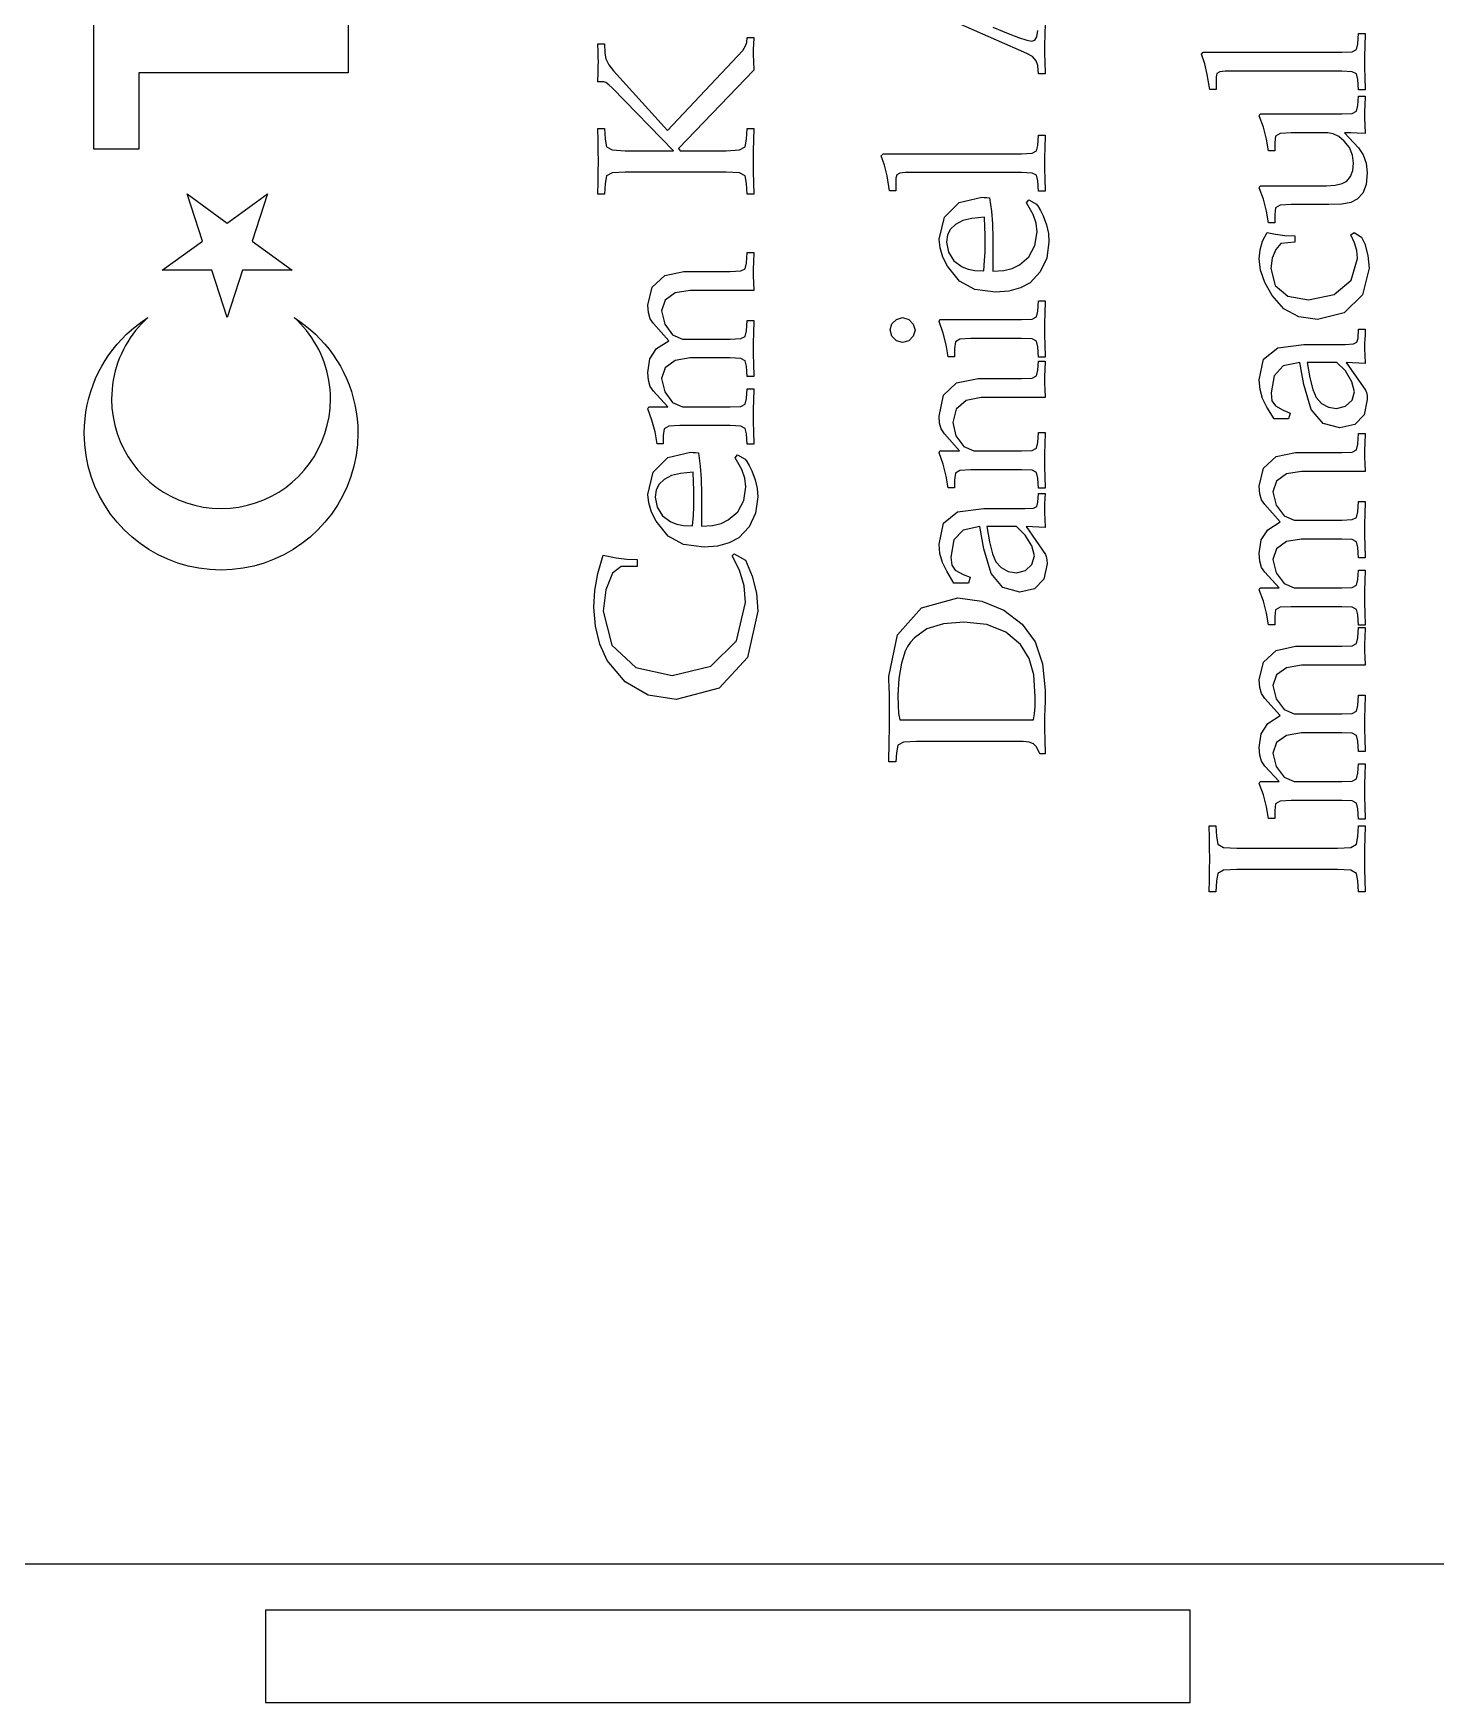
# Model space of a CAD drawing. Header units: metres. Extents: x -185 to 1201, y -340 to 309.
# Drawn here: x 914 to 974.6, y -10 to 62.2 of the extents above; entities that cross this region are included whole.
import ezdxf

# ---------------------------------------------------------------- set-up
doc = ezdxf.new("R2010")
doc.units = ezdxf.units.M

msp = doc.modelspace()

# ---------------------------------------------------------------- linework, layer by layer
for p, q in [((916.578, 57.2009), (916.578, 66.1164)), ((956.934, 61.3515), (952.997, 63.0821)), ((927.585, 62.8234), (927.585, 60.5089)), ((955.476, 62.489), (956.127, 62.2168)), ((956.127, 62.2168), (956.584, 62.0378)), ((957.367, 62.071), (957.41, 62.3432)), ((957.715, 62.1192), (957.705, 61.7473)), ((957.731, 62.7029), (957.715, 62.1192)), ((971.26, 61.7584), (971.289, 62.2056)), ((971.289, 62.2056), (971.58, 62.2056)), ((971.58, 62.2056), (971.564, 61.6442)), ((938.391, 61.417), (938.374, 61.7699)), ((938.374, 61.7699), (938.666, 61.7699)), ((938.4, 61.1765), (938.391, 61.417)), ((938.666, 61.7699), (938.686, 61.3616)), ((944.422, 61.2254), (944.648, 61.4832)), ((944.648, 61.4832), (944.775, 61.6741)), ((944.775, 61.6741), (944.82, 61.8282)), ((944.82, 61.8282), (944.84, 62.0324)), ((944.84, 62.0324), (945.131, 62.0324)), ((945.105, 61.5426), (945.102, 61.4004)), ((945.102, 61.4004), (945.105, 61.2636)), ((945.115, 61.7346), (945.105, 61.5426)), ((945.131, 62.0324), (945.115, 61.7346)), ((956.584, 62.0378), (956.94, 61.9194)), ((956.94, 61.9194), (957.158, 61.8765)), ((957.158, 61.8765), (957.286, 61.9219)), ((957.286, 61.9219), (957.367, 62.071)), ((957.705, 61.7473), (957.702, 61.5265)), ((957.702, 61.5265), (957.705, 61.3166)), ((964.493, 61.3111), (964.571, 61.3986)), ((964.571, 61.3986), (970.56, 61.3986)), ((970.56, 61.3986), (971.018, 61.4206)), ((971.018, 61.4206), (971.203, 61.516)), ((971.203, 61.516), (971.26, 61.7584)), ((971.564, 61.6442), (971.554, 61.2665)), ((938.391, 60.5305), (938.4, 60.8023)), ((938.404, 60.9921), (938.4, 61.1765)), ((938.4, 60.8023), (938.404, 60.9921)), ((938.686, 61.3616), (938.732, 61.1109)), ((938.732, 61.1109), (938.853, 60.8603)), ((938.853, 60.8603), (939.055, 60.6032)), ((941.388, 58.0171), (944.422, 61.2254)), ((945.105, 61.2636), (945.115, 61.0317)), ((945.115, 61.0317), (945.131, 60.6226)), ((957.179, 61.2111), (956.934, 61.3515)), ((957.341, 61.0318), (957.179, 61.2111)), ((957.41, 60.8265), (957.341, 61.0318)), ((957.44, 60.4668), (957.41, 60.8265)), ((957.705, 61.3166), (957.715, 60.9943)), ((957.715, 60.9943), (957.731, 60.4668)), ((964.634, 60.8985), (964.493, 61.3111)), ((964.744, 60.434), (964.634, 60.8985)), ((971.554, 61.2665), (971.551, 60.9903)), ((971.551, 60.9903), (971.554, 60.7141)), ((971.554, 60.7141), (971.564, 60.3364)), ((927.585, 60.5089), (918.527, 60.5089)), ((918.527, 60.5089), (918.527, 57.2009)), ((938.374, 60.1268), (938.391, 60.5305)), ((938.637, 60.1268), (938.374, 60.1268)), ((938.724, 60.0926), (938.637, 60.1268)), ((938.864, 59.9893), (938.724, 60.0926)), ((939.016, 59.8449), (938.864, 59.9893)), ((939.055, 60.6032), (941.388, 58.0171)), ((945.131, 60.6226), (941.874, 57.2393)), ((957.731, 60.4668), (957.44, 60.4668)), ((964.853, 59.7944), (964.744, 60.434)), ((965.163, 60.4797), (965.125, 60.3389)), ((965.125, 60.3389), (965.125, 59.7944)), ((965.29, 60.5578), (965.163, 60.4797)), ((965.523, 60.5819), (965.29, 60.5578)), ((970.56, 60.5819), (965.523, 60.5819)), ((971.015, 60.56), (970.56, 60.5819)), ((971.206, 60.4646), (971.015, 60.56)), ((971.26, 60.2223), (971.206, 60.4646)), ((971.289, 59.7751), (971.26, 60.2223)), ((971.564, 60.3364), (971.58, 59.7751)), ((941.651, 57.1421), (939.016, 59.8449)), ((965.125, 59.7944), (964.853, 59.7944)), ((971.26, 59.0958), (971.289, 59.4944)), ((971.58, 59.7751), (971.289, 59.7751)), ((971.289, 59.4944), (971.58, 59.4944)), ((971.58, 59.4944), (971.564, 59.1015)), ((966.992, 58.6485), (967.03, 58.736)), ((967.173, 58.156), (966.992, 58.6485)), ((967.03, 58.736), (970.56, 58.736)), ((970.56, 58.736), (971.015, 58.7537)), ((971.015, 58.7537), (971.206, 58.8513)), ((971.206, 58.8513), (971.26, 59.0958)), ((971.554, 58.8534), (971.551, 58.6875)), ((971.551, 58.6875), (971.554, 58.5193)), ((971.564, 59.1015), (971.554, 58.8534)), ((971.554, 58.5193), (971.564, 58.2755)), ((938.391, 57.585), (938.374, 58.1046)), ((938.374, 58.1046), (938.666, 58.1046)), ((938.666, 58.1046), (938.695, 57.6379)), ((944.81, 57.6379), (944.84, 58.1046)), ((944.84, 58.1046), (945.131, 58.1046)), ((945.131, 58.1046), (945.115, 57.5915)), ((957.41, 57.372), (957.44, 57.8192)), ((957.44, 57.8192), (957.731, 57.8192)), ((957.731, 57.8192), (957.715, 57.2579)), ((967.306, 57.6439), (967.173, 58.156)), ((967.704, 57.7775), (967.662, 57.4916)), ((967.896, 57.8927), (967.704, 57.7775)), ((968.372, 57.9193), (967.896, 57.8927)), ((969.957, 57.9193), (968.372, 57.9193)), ((970.186, 57.8758), (969.957, 57.9193)), ((970.431, 57.7523), (970.186, 57.8758)), ((970.952, 57.9158), (970.686, 57.9193)), ((970.686, 57.9193), (971.289, 57.268)), ((971.223, 57.9035), (970.952, 57.9158)), ((971.58, 57.8805), (971.223, 57.9035)), ((971.564, 58.2755), (971.58, 57.8805)), ((918.527, 57.2009), (916.578, 57.2009)), ((938.4, 57.1367), (938.391, 57.585)), ((938.404, 56.6754), (938.4, 57.1367)), ((938.695, 57.6379), (938.758, 57.3128)), ((938.758, 57.3128), (939.002, 57.1756)), ((939.002, 57.1756), (939.57, 57.1421)), ((939.57, 57.1421), (941.651, 57.1421)), ((941.874, 57.2393), (941.942, 57.1421)), ((941.942, 57.1421), (943.935, 57.1421)), ((943.935, 57.1421), (944.508, 57.1756)), ((944.508, 57.1756), (944.75, 57.3128)), ((944.75, 57.3128), (944.81, 57.6379)), ((945.105, 57.1432), (945.102, 56.6754)), ((945.115, 57.5915), (945.105, 57.1432)), ((957.169, 57.0343), (957.354, 57.1297)), ((957.354, 57.1297), (957.41, 57.372)), ((957.715, 57.2579), (957.705, 56.8802)), ((967.39, 57.1319), (967.306, 57.6439)), ((967.662, 57.1319), (967.39, 57.1319)), ((967.662, 57.4916), (967.662, 57.1319)), ((970.667, 57.5597), (970.431, 57.7523)), ((970.893, 57.2734), (970.667, 57.5597)), ((971.029, 56.9547), (970.893, 57.2734)), ((971.289, 57.268), (971.495, 56.9641)), ((938.4, 56.221), (938.404, 56.6754)), ((945.102, 56.6754), (945.105, 56.2102)), ((950.644, 56.9248), (950.722, 57.0123)), ((950.785, 56.5121), (950.644, 56.9248)), ((950.722, 57.0123), (956.71, 57.0123)), ((950.895, 56.0476), (950.785, 56.5121)), ((956.71, 57.0123), (957.169, 57.0343)), ((957.705, 56.8802), (957.702, 56.604)), ((957.702, 56.604), (957.705, 56.3278)), ((971.075, 56.5972), (971.029, 56.9547)), ((971.04, 56.2814), (971.075, 56.5972)), ((971.495, 56.9641), (971.624, 56.5997)), ((971.624, 56.5997), (971.668, 56.1791)), ((938.374, 55.256), (938.391, 55.7752)), ((938.391, 55.7752), (938.4, 56.221)), ((938.695, 55.7226), (938.666, 55.256)), ((938.76, 56.0478), (938.695, 55.7226)), ((939, 56.185), (938.76, 56.0478)), ((939.57, 56.2185), (939, 56.185)), ((943.935, 56.2185), (939.57, 56.2185)), ((944.504, 56.185), (943.935, 56.2185)), ((944.748, 56.0478), (944.504, 56.185)), ((944.81, 55.7226), (944.748, 56.0478)), ((944.84, 55.256), (944.81, 55.7226)), ((945.105, 56.2102), (945.115, 55.7666)), ((945.115, 55.7666), (945.131, 55.256)), ((951.004, 55.4081), (950.895, 56.0476)), ((951.314, 56.0934), (951.276, 55.9526)), ((951.276, 55.9526), (951.276, 55.4081)), ((951.441, 56.1715), (951.314, 56.0934)), ((951.674, 56.1956), (951.441, 56.1715)), ((956.71, 56.1956), (951.674, 56.1956)), ((957.166, 56.1737), (956.71, 56.1956)), ((957.356, 56.0783), (957.166, 56.1737)), ((957.41, 55.8359), (957.356, 56.0783)), ((957.44, 55.3887), (957.41, 55.8359)), ((957.705, 56.3278), (957.715, 55.9501)), ((957.715, 55.9501), (957.731, 55.3887)), ((966.992, 55.5375), (967.03, 55.625)), ((967.03, 55.625), (969.898, 55.625)), ((969.898, 55.625), (970.283, 55.6476)), ((970.283, 55.6476), (970.58, 55.7157)), ((970.58, 55.7157), (970.783, 55.8291)), ((970.783, 55.8291), (970.941, 56.0217)), ((970.941, 56.0217), (971.04, 56.2814)), ((971.619, 55.6854), (971.473, 55.3084)), ((971.668, 56.1791), (971.619, 55.6854)), ((921.276, 53.2311), (920.611, 55.2759)), ((920.611, 55.2759), (922.351, 54.0122)), ((922.351, 54.0122), (924.09, 55.2758)), ((924.09, 55.2758), (923.426, 53.2311)), ((938.666, 55.256), (938.374, 55.256)), ((945.131, 55.256), (944.84, 55.256)), ((951.276, 55.4081), (951.004, 55.4081)), ((953.373, 54.2667), (954.014, 54.8979)), ((954.014, 54.8979), (954.99, 55.1251)), ((954.99, 55.1251), (955.1, 55.1223)), ((955.1, 55.1223), (955.207, 55.1151)), ((955.207, 55.1151), (955.33, 55.1057)), ((955.33, 55.1057), (955.408, 54.5328)), ((956.924, 54.8918), (957.022, 55.0182)), ((957.207, 54.3848), (956.924, 54.8918)), ((957.022, 55.0182), (957.352, 54.8238)), ((957.731, 55.3887), (957.44, 55.3887)), ((967.173, 55.0448), (966.992, 55.5375)), ((967.306, 54.5328), (967.173, 55.0448)), ((970.956, 54.9033), (970.571, 54.8299)), ((971.23, 55.0416), (970.956, 54.9033)), ((971.473, 55.3084), (971.23, 55.0416)), ((953.142, 53.3071), (953.373, 54.2667)), ((954.563, 54.2138), (954.175, 54.118)), ((955.106, 54.2599), (954.563, 54.2138)), ((955.123, 53.8371), (955.106, 54.2599)), ((955.408, 54.5328), (955.452, 53.9772)), ((957.345, 54.0053), (957.207, 54.3848)), ((957.352, 54.8238), (957.43, 54.7316)), ((957.43, 54.7316), (957.534, 54.553)), ((957.534, 54.553), (957.644, 54.3182)), ((957.644, 54.3182), (957.787, 53.9333)), ((967.39, 54.0208), (967.306, 54.5328)), ((967.704, 54.6664), (967.662, 54.3805)), ((967.662, 54.3805), (967.662, 54.0208)), ((967.896, 54.7816), (967.704, 54.6664)), ((968.372, 54.8083), (967.896, 54.7816)), ((970.005, 54.8083), (968.372, 54.8083)), ((970.571, 54.8299), (970.005, 54.8083)), ((953.506, 53.4951), (953.463, 53.1904)), ((953.635, 53.7479), (953.506, 53.4951)), ((953.852, 53.9488), (953.635, 53.7479)), ((954.175, 54.118), (953.852, 53.9488)), ((955.132, 53.503), (955.123, 53.8371)), ((955.135, 53.171), (955.132, 53.503)), ((955.452, 53.9772), (955.466, 53.346)), ((957.291, 53.037), (957.381, 53.6279)), ((957.381, 53.6279), (957.345, 54.0053)), ((957.787, 53.9333), (957.87, 53.5656)), ((957.87, 53.5656), (957.897, 53.2001)), ((967.14, 53.2215), (967.332, 53.5981)), ((967.332, 53.5981), (967.698, 53.5239)), ((967.662, 54.0208), (967.39, 54.0208)), ((967.698, 53.5239), (968.097, 53.4778)), ((968.097, 53.4778), (968.528, 53.462)), ((968.528, 53.462), (968.528, 53.1898)), ((970.958, 53.5009), (971.104, 53.5981)), ((971.118, 53.1498), (970.958, 53.5009)), ((971.104, 53.5981), (971.415, 53.3939)), ((919.536, 51.9673), (921.276, 53.2311)), ((923.426, 53.2311), (925.165, 51.9673)), ((944.81, 52.2767), (944.84, 52.7336)), ((944.84, 52.7336), (945.131, 52.7336)), ((945.131, 52.7336), (945.115, 52.3041)), ((953.184, 52.9377), (953.142, 53.3071)), ((953.305, 52.5423), (953.184, 52.9377)), ((953.463, 53.1904), (953.547, 52.7486)), ((953.547, 52.7486), (953.782, 52.3781)), ((955.114, 52.3954), (955.131, 52.767)), ((955.131, 52.767), (955.135, 53.171)), ((955.466, 53.346), (955.466, 51.9266)), ((957.031, 52.5499), (957.291, 53.037)), ((957.897, 53.2001), (957.799, 52.4994)), ((966.992, 52.4703), (967.028, 52.8534)), ((967.028, 52.8534), (967.14, 53.2215)), ((967.709, 52.8639), (967.554, 52.4851)), ((967.935, 53.1217), (967.709, 52.8639)), ((968.528, 53.1898), (967.935, 53.1217)), ((971.21, 52.8181), (971.118, 53.1498)), ((971.24, 52.48), (971.21, 52.8181)), ((971.415, 53.3939), (971.566, 53.1178)), ((971.566, 53.1178), (971.692, 52.6104)), ((944.569, 51.9389), (944.754, 52.0343)), ((944.754, 52.0343), (944.81, 52.2767)), ((945.105, 52.0387), (945.102, 51.8683)), ((945.115, 52.3041), (945.105, 52.0387)), ((953.502, 52.1404), (953.305, 52.5423)), ((954.022, 51.4962), (953.502, 52.1404)), ((953.782, 52.3781), (954.144, 52.1113)), ((954.144, 52.1113), (954.401, 52.0123)), ((954.401, 52.0123), (954.69, 51.9608)), ((955.077, 51.946), (955.114, 52.3954)), ((955.947, 51.9647), (956.31, 52.0504)), ((956.31, 52.0504), (956.623, 52.1988)), ((956.623, 52.1988), (957.031, 52.5499)), ((957.799, 52.4994), (957.521, 51.8981)), ((967.053, 51.9748), (966.992, 52.4703)), ((967.554, 52.4851), (967.497, 52.0523)), ((967.497, 52.0523), (967.687, 51.3105)), ((970.976, 51.5366), (971.24, 52.48)), ((971.746, 52.062), (971.458, 50.9014)), ((971.692, 52.6104), (971.746, 52.062)), ((921.686, 51.9673), (919.536, 51.9673)), ((922.351, 49.9225), (921.686, 51.9673)), ((923.015, 51.9673), (922.351, 49.9225)), ((925.165, 51.9673), (923.015, 51.9673)), ((940.734, 51.2342), (941.274, 51.7376)), ((941.274, 51.7376), (942.108, 51.9169)), ((942.108, 51.9169), (944.11, 51.9169)), ((944.11, 51.9169), (944.569, 51.9389)), ((945.102, 51.8683), (945.105, 51.6929)), ((945.105, 51.6929), (945.115, 51.4571)), ((945.115, 51.4571), (945.131, 51.1003)), ((954.693, 51.1351), (954.022, 51.4962)), ((954.69, 51.9608), (955.077, 51.946)), ((955.466, 51.9266), (955.947, 51.9647)), ((957.08, 51.4307), (956.662, 51.2081)), ((957.521, 51.8981), (957.08, 51.4307)), ((967.238, 51.4426), (967.053, 51.9748)), ((967.546, 50.8759), (967.238, 51.4426)), ((967.687, 51.3105), (968.237, 50.8496)), ((970.241, 50.9151), (970.976, 51.5366)), ((940.542, 50.4586), (940.734, 51.2342)), ((941.291, 50.6782), (941.135, 50.2155)), ((941.722, 50.9875), (941.291, 50.6782)), ((942.37, 51.1003), (941.722, 50.9875)), ((945.131, 51.1003), (942.37, 51.1003)), ((955.583, 51.0224), (954.693, 51.1351)), ((956.157, 51.0699), (955.583, 51.0224)), ((956.662, 51.2081), (956.157, 51.0699)), ((957.41, 50.1942), (957.44, 50.6414)), ((957.44, 50.6414), (957.731, 50.6414)), ((957.731, 50.6414), (957.715, 50.0801)), ((968.053, 50.3037), (967.546, 50.8759)), ((968.237, 50.8496), (969.121, 50.6911)), ((969.121, 50.6911), (970.241, 50.9151)), ((971.458, 50.9014), (970.673, 50.1211)), ((918.675, 49.7592), (918.92, 49.9225)), ((918.92, 49.9225), (918.778, 49.7896)), ((925.385, 49.7896), (925.243, 49.9225)), ((925.243, 49.9225), (925.488, 49.7592)), ((940.569, 50.1353), (940.542, 50.4586)), ((940.649, 49.8681), (940.569, 50.1353)), ((940.786, 49.6614), (940.649, 49.8681)), ((941.135, 50.2155), (941.275, 49.6387)), ((951.104, 49.6469), (951.305, 49.8438)), ((951.305, 49.8438), (951.567, 49.922)), ((951.567, 49.922), (951.831, 49.8435)), ((951.831, 49.8435), (952.026, 49.644)), ((953.142, 49.747), (953.181, 49.8345)), ((953.181, 49.8345), (956.71, 49.8345)), ((956.71, 49.8345), (957.169, 49.8565)), ((957.169, 49.8565), (957.354, 49.9519)), ((957.354, 49.9519), (957.41, 50.1942)), ((957.715, 50.0801), (957.705, 49.7024)), ((968.711, 49.9541), (968.053, 50.3037)), ((969.51, 49.8356), (968.711, 49.9541)), ((970.673, 50.1211), (969.51, 49.8356)), ((917.79, 48.9942), (917.997, 49.2015)), ((917.997, 49.2015), (918.214, 49.3983)), ((918.267, 49.203), (918.154, 49.0435)), ((918.214, 49.3983), (918.44, 49.5844)), ((918.385, 49.3575), (918.267, 49.203)), ((918.51, 49.5069), (918.385, 49.3575)), ((918.44, 49.5844), (918.675, 49.7592)), ((918.641, 49.651), (918.51, 49.5069)), ((918.778, 49.7896), (918.641, 49.651)), ((925.522, 49.651), (925.385, 49.7896)), ((925.488, 49.7592), (925.723, 49.5844)), ((925.653, 49.5069), (925.522, 49.651)), ((925.778, 49.3575), (925.653, 49.5069)), ((925.723, 49.5844), (925.949, 49.3983)), ((925.897, 49.2029), (925.778, 49.3575)), ((926.009, 49.0435), (925.897, 49.2029)), ((925.949, 49.3983), (926.166, 49.2014)), ((926.166, 49.2014), (926.373, 48.9942)), ((941.447, 48.9225), (940.786, 49.6614)), ((941.275, 49.6387), (941.618, 49.1785)), ((941.618, 49.1785), (942.049, 48.9905)), ((944.569, 49.0125), (944.754, 49.1079)), ((944.754, 49.1079), (944.81, 49.3503)), ((944.81, 49.3503), (944.84, 49.7975)), ((944.84, 49.7975), (945.131, 49.7975)), ((945.115, 49.2318), (945.105, 48.8562)), ((945.131, 49.7975), (945.115, 49.2318)), ((951.023, 49.3873), (951.104, 49.6469)), ((951.099, 49.1165), (951.023, 49.3873)), ((951.297, 48.9191), (951.099, 49.1165)), ((952.026, 49.1136), (951.831, 48.9188)), ((952.026, 49.644), (952.102, 49.3775)), ((952.102, 49.3775), (952.026, 49.1136)), ((953.324, 49.2544), (953.142, 49.747)), ((953.457, 48.7424), (953.324, 49.2544)), ((957.705, 49.7024), (957.702, 49.4262)), ((957.702, 49.4262), (957.705, 49.15)), ((957.705, 49.15), (957.715, 48.7723)), ((971.269, 49.0356), (971.289, 49.4148)), ((971.289, 49.4148), (971.58, 49.4148)), ((971.571, 49.2106), (971.557, 48.9582)), ((971.58, 49.4148), (971.571, 49.2106)), ((917.234, 48.3145), (917.408, 48.5503)), ((917.408, 48.5503), (917.594, 48.7771)), ((917.594, 48.7771), (917.79, 48.9942)), ((917.856, 48.5374), (917.771, 48.3601)), ((917.949, 48.7106), (917.856, 48.5374)), ((918.048, 48.8793), (917.949, 48.7106)), ((918.154, 49.0435), (918.048, 48.8793)), ((926.115, 48.8793), (926.009, 49.0435)), ((926.214, 48.7106), (926.115, 48.8793)), ((926.307, 48.5374), (926.214, 48.7106)), ((926.392, 48.3601), (926.307, 48.5374)), ((926.373, 48.9942), (926.569, 48.7771)), ((926.569, 48.7771), (926.755, 48.5503)), ((926.755, 48.5503), (926.929, 48.3145)), ((940.632, 48.1332), (940.923, 48.5775)), ((940.923, 48.5775), (941.447, 48.9225)), ((942.049, 48.9905), (944.11, 48.9905)), ((944.11, 48.9905), (944.569, 49.0125)), ((945.105, 48.8562), (945.102, 48.5822)), ((945.102, 48.5822), (945.105, 48.306)), ((951.567, 48.8428), (951.297, 48.9191)), ((951.831, 48.9188), (951.567, 48.8428)), ((953.541, 48.2303), (953.457, 48.7424)), ((953.855, 48.876), (953.813, 48.59)), ((953.813, 48.59), (953.813, 48.2303)), ((954.047, 48.9912), (953.855, 48.876)), ((954.523, 49.0178), (954.047, 48.9912)), ((956.71, 49.0178), (954.523, 49.0178)), ((957.166, 48.998), (956.71, 49.0178)), ((957.356, 48.8983), (957.166, 48.998)), ((957.41, 48.6581), (957.356, 48.8983)), ((957.44, 48.2109), (957.41, 48.6581)), ((957.715, 48.7723), (957.731, 48.2109)), ((967.178, 48.1268), (967.794, 48.6157)), ((967.794, 48.6157), (968.926, 48.7634)), ((968.926, 48.7634), (970.705, 48.7634)), ((970.705, 48.7634), (971.07, 48.7821)), ((971.07, 48.7821), (971.222, 48.8548)), ((971.222, 48.8548), (971.269, 49.0356)), ((971.552, 48.8116), (971.551, 48.6953)), ((971.551, 48.6953), (971.554, 48.5441)), ((971.557, 48.9582), (971.552, 48.8116)), ((971.554, 48.5441), (971.564, 48.3151)), ((916.782, 47.556), (916.92, 47.8169)), ((916.92, 47.8169), (917.071, 48.0698)), ((917.071, 48.0698), (917.234, 48.3145)), ((917.559, 47.805), (917.504, 47.6128)), ((917.622, 47.9937), (917.559, 47.805)), ((917.693, 48.1788), (917.622, 47.9937)), ((917.771, 48.3601), (917.693, 48.1788)), ((926.47, 48.1788), (926.392, 48.3601)), ((926.541, 47.9937), (926.47, 48.1788)), ((926.604, 47.805), (926.541, 47.9937)), ((926.659, 47.6128), (926.604, 47.805)), ((926.929, 48.3145), (927.092, 48.0698)), ((927.092, 48.0698), (927.243, 47.8169)), ((927.243, 47.8169), (927.381, 47.556)), ((940.542, 47.5419), (940.632, 48.1332)), ((941.291, 47.7519), (941.135, 47.2892)), ((941.722, 48.0612), (941.291, 47.7519)), ((942.37, 48.1739), (941.722, 48.0612)), ((944.11, 48.1739), (942.37, 48.1739)), ((944.566, 48.1541), (944.11, 48.1739)), ((944.757, 48.0544), (944.566, 48.1541)), ((944.81, 47.8142), (944.757, 48.0544)), ((944.84, 47.367), (944.81, 47.8142)), ((945.105, 48.306), (945.115, 47.9283)), ((945.115, 47.9283), (945.131, 47.367)), ((953.813, 48.2303), (953.541, 48.2303)), ((957.41, 47.6435), (957.44, 48.0422)), ((957.731, 48.2109), (957.44, 48.2109)), ((957.44, 48.0422), (957.731, 48.0422)), ((957.731, 48.0422), (957.715, 47.6493)), ((966.992, 47.2273), (967.178, 48.1268)), ((968.035, 47.8329), (967.633, 47.4059)), ((968.751, 47.9856), (968.035, 47.8329)), ((968.926, 47.0231), (968.751, 47.9856)), ((970.346, 47.9856), (969.062, 47.9856)), ((969.062, 47.9856), (969.178, 47.3176)), ((970.722, 47.6143), (970.346, 47.9856)), ((971.58, 47.937), (970.754, 47.9856)), ((970.754, 47.9856), (971.59, 46.7801)), ((971.564, 48.3151), (971.58, 47.937)), ((916.445, 46.7298), (916.544, 47.0121)), ((916.544, 47.0121), (916.656, 47.2876)), ((916.656, 47.2876), (916.782, 47.556)), ((917.387, 47.0175), (917.365, 46.8135)), ((917.418, 47.2189), (917.387, 47.0175)), ((917.457, 47.4174), (917.418, 47.2189)), ((917.504, 47.6128), (917.457, 47.4174)), ((926.706, 47.4174), (926.659, 47.6128)), ((926.745, 47.2189), (926.706, 47.4174)), ((926.776, 47.0175), (926.745, 47.2189)), ((926.798, 46.8135), (926.776, 47.0175)), ((927.381, 47.556), (927.507, 47.2876)), ((927.507, 47.2876), (927.619, 47.0121)), ((927.619, 47.0121), (927.718, 46.7298)), ((940.569, 47.2117), (940.542, 47.5419)), ((940.649, 46.942), (940.569, 47.2117)), ((940.786, 46.735), (940.649, 46.942)), ((941.135, 47.2892), (941.275, 46.7123)), ((945.131, 47.367), (944.84, 47.367)), ((953.328, 46.5651), (953.89, 47.1048)), ((953.89, 47.1048), (954.834, 47.2838)), ((954.834, 47.2838), (956.71, 47.2838)), ((956.71, 47.2838), (957.166, 47.3058)), ((957.166, 47.3058), (957.356, 47.4012)), ((957.356, 47.4012), (957.41, 47.6435)), ((957.705, 47.4012), (957.702, 47.2352)), ((957.702, 47.2352), (957.705, 47.062)), ((957.715, 47.6493), (957.705, 47.4012)), ((957.705, 47.062), (957.715, 46.8283)), ((967.028, 46.8143), (966.992, 47.2273)), ((967.633, 47.4059), (967.507, 46.6634)), ((969.247, 45.949), (968.926, 47.0231)), ((969.178, 47.3176), (969.309, 46.8031)), ((971.003, 47.148), (970.722, 47.6143)), ((971.114, 46.712), (971.003, 47.148)), ((916.291, 46.1469), (916.361, 46.4413)), ((916.361, 46.4413), (916.445, 46.7298)), ((917.351, 46.6069), (917.347, 46.398)), ((917.347, 46.398), (917.362, 46.0097)), ((917.365, 46.8135), (917.351, 46.6069)), ((926.812, 46.6069), (926.798, 46.8135)), ((926.801, 46.0097), (926.816, 46.398)), ((926.816, 46.398), (926.812, 46.6069)), ((927.718, 46.7298), (927.802, 46.4413)), ((927.802, 46.4413), (927.872, 46.1469)), ((941.408, 46.0642), (940.786, 46.735)), ((941.275, 46.7123), (941.618, 46.2521)), ((941.618, 46.2521), (942.049, 46.0642)), ((944.757, 46.1794), (944.81, 46.4239)), ((944.81, 46.4239), (944.84, 46.8322)), ((944.84, 46.8322), (945.131, 46.8322)), ((945.115, 46.3357), (945.105, 45.9774)), ((945.131, 46.8322), (945.115, 46.3357)), ((953.142, 45.6602), (953.328, 46.5651)), ((954.317, 46.3321), (953.889, 45.9572)), ((954.97, 46.4671), (954.317, 46.3321)), ((957.731, 46.4671), (954.97, 46.4671)), ((957.715, 46.8283), (957.731, 46.4671)), ((967.137, 46.425), (967.028, 46.8143)), ((967.322, 46.0509), (967.137, 46.425)), ((967.507, 46.6634), (967.541, 46.3159)), ((967.541, 46.3159), (967.693, 46.1002)), ((969.309, 46.8031), (969.451, 46.4592)), ((969.451, 46.4592), (969.683, 46.2104)), ((970.728, 46.0833), (971.007, 46.3458)), ((971.007, 46.3458), (971.114, 46.712)), ((971.668, 46.3717), (971.527, 45.7084)), ((971.59, 46.7801), (971.632, 46.685)), ((971.632, 46.685), (971.659, 46.5445)), ((971.659, 46.5445), (971.668, 46.3717)), ((916.171, 45.2324), (916.196, 45.542)), ((916.196, 45.542), (916.235, 45.847)), ((916.235, 45.847), (916.291, 46.1469)), ((917.362, 46.0097), (917.409, 45.63)), ((917.409, 45.63), (917.484, 45.2602)), ((926.679, 45.2602), (926.754, 45.63)), ((926.754, 45.63), (926.801, 46.0097)), ((927.872, 46.1469), (927.928, 45.847)), ((927.928, 45.847), (927.968, 45.542)), ((927.968, 45.542), (927.992, 45.2324)), ((940.542, 45.9767), (940.581, 46.0642)), ((940.724, 45.4841), (940.542, 45.9767)), ((940.581, 46.0642), (941.408, 46.0642)), ((942.049, 46.0642), (944.11, 46.0642)), ((944.11, 46.0642), (944.566, 46.0818)), ((944.566, 46.0818), (944.757, 46.1794)), ((945.105, 45.9774), (945.102, 45.6753)), ((945.102, 45.6753), (945.105, 45.3811)), ((953.164, 45.3466), (953.142, 45.6602)), ((953.889, 45.9572), (953.735, 45.388)), ((967.633, 45.5356), (967.322, 46.0509)), ((968.265, 45.5356), (967.633, 45.5356)), ((967.693, 46.1002), (968.032, 45.9148)), ((968.032, 45.9148), (968.333, 45.7884)), ((968.333, 45.7884), (968.265, 45.5356)), ((969.752, 45.3393), (969.247, 45.949)), ((969.683, 46.2104), (969.988, 46.0437)), ((969.988, 46.0437), (970.336, 45.9828)), ((970.336, 45.9828), (970.728, 46.0833)), ((971.527, 45.7084), (971.122, 45.2914)), ((916.163, 44.9185), (916.171, 45.2324)), ((916.183, 44.4331), (916.163, 44.9185)), ((917.484, 45.2602), (917.588, 44.9015)), ((917.588, 44.9015), (917.719, 44.555)), ((926.444, 44.555), (926.575, 44.9015)), ((926.575, 44.9015), (926.679, 45.2602)), ((928, 44.9185), (927.98, 44.4331)), ((927.992, 45.2324), (928, 44.9185)), ((940.857, 44.972), (940.724, 45.4841)), ((940.941, 44.46), (940.857, 44.972)), ((941.255, 45.1056), (941.213, 44.8197)), ((941.213, 44.8197), (941.213, 44.46)), ((941.447, 45.2208), (941.255, 45.1056)), ((941.923, 45.2475), (941.447, 45.2208)), ((944.11, 45.2475), (941.923, 45.2475)), ((944.566, 45.2255), (944.11, 45.2475)), ((944.757, 45.1301), (944.566, 45.2255)), ((944.81, 44.8878), (944.757, 45.1301)), ((944.84, 44.4405), (944.81, 44.8878)), ((945.105, 45.3811), (945.115, 45.0005)), ((945.115, 45.0005), (945.131, 44.4405)), ((953.24, 45.1021), (953.164, 45.3466)), ((953.385, 44.8921), (953.24, 45.1021)), ((954.027, 44.1533), (953.385, 44.8921)), ((953.735, 45.388), (953.875, 44.8043)), ((953.875, 44.8043), (954.218, 44.3416)), ((957.41, 44.513), (957.44, 44.9505)), ((957.44, 44.9505), (957.731, 44.9505)), ((957.731, 44.9505), (957.715, 44.4305)), ((970.482, 45.1467), (969.752, 45.3393)), ((971.122, 45.2914), (970.482, 45.1467)), ((971.26, 44.4438), (971.289, 44.9007)), ((971.289, 44.9007), (971.58, 44.9007)), ((971.58, 44.9007), (971.564, 44.4711)), ((916.241, 43.9585), (916.183, 44.4331)), ((917.719, 44.555), (917.875, 44.2221)), ((917.875, 44.2221), (918.056, 43.9039)), ((926.107, 43.9039), (926.288, 44.2221)), ((926.288, 44.2221), (926.444, 44.555)), ((927.98, 44.4331), (927.923, 43.9585)), ((941.213, 44.46), (940.941, 44.46)), ((941.414, 43.8655), (942.39, 44.0927)), ((942.39, 44.0927), (942.5, 44.0898)), ((942.5, 44.0898), (942.607, 44.0826)), ((942.607, 44.0826), (942.73, 44.0733)), ((942.73, 44.0733), (942.808, 43.5004)), ((945.131, 44.4405), (944.84, 44.4405)), ((953.142, 44.0658), (953.181, 44.1533)), ((953.324, 43.5731), (953.142, 44.0658)), ((953.181, 44.1533), (954.027, 44.1533)), ((954.218, 44.3416), (954.649, 44.1533)), ((954.649, 44.1533), (956.71, 44.1533)), ((956.71, 44.1533), (957.166, 44.1709)), ((957.166, 44.1709), (957.356, 44.2685)), ((957.356, 44.2685), (957.41, 44.513)), ((957.705, 44.0575), (957.702, 43.7449)), ((957.715, 44.4305), (957.705, 44.0575)), ((967.723, 43.9047), (968.557, 44.084)), ((968.557, 44.084), (970.56, 44.084)), ((970.56, 44.084), (971.018, 44.106)), ((971.018, 44.106), (971.203, 44.2014)), ((971.203, 44.2014), (971.26, 44.4438)), ((971.554, 44.2057), (971.551, 44.0354)), ((971.564, 44.4711), (971.554, 44.2057)), ((916.335, 43.4962), (916.241, 43.9585)), ((916.465, 43.0478), (916.335, 43.4962)), ((918.056, 43.9039), (918.26, 43.6017)), ((918.26, 43.6017), (918.486, 43.3167)), ((925.677, 43.3167), (925.903, 43.6017)), ((925.903, 43.6017), (926.107, 43.9039)), ((927.828, 43.4962), (927.698, 43.0478)), ((927.923, 43.9585), (927.828, 43.4962)), ((940.773, 43.2343), (941.414, 43.8655)), ((942.808, 43.5004), (942.852, 42.9448)), ((944.324, 43.8594), (944.422, 43.9858)), ((944.607, 43.3524), (944.324, 43.8594)), ((944.422, 43.9858), (944.752, 43.7914)), ((944.745, 42.9729), (944.607, 43.3524)), ((944.752, 43.7914), (944.83, 43.6992)), ((944.83, 43.6992), (944.934, 43.5206)), ((944.934, 43.5206), (945.044, 43.2858)), ((953.457, 43.0611), (953.324, 43.5731)), ((954.523, 43.3366), (954.047, 43.3099)), ((956.71, 43.3366), (954.523, 43.3366)), ((957.166, 43.3168), (956.71, 43.3366)), ((957.702, 43.7449), (957.705, 43.4324)), ((957.705, 43.4324), (957.715, 43.0593)), ((966.992, 42.6257), (967.183, 43.4013)), ((967.183, 43.4013), (967.723, 43.9047)), ((971.551, 44.0354), (971.554, 43.86)), ((971.554, 43.86), (971.564, 43.6242)), ((971.564, 43.6242), (971.58, 43.2673)), ((916.628, 42.6147), (916.465, 43.0478)), ((916.824, 42.1986), (916.628, 42.6147)), ((918.486, 43.3167), (918.734, 43.05)), ((918.734, 43.05), (919, 42.803)), ((919, 42.803), (919.285, 42.5768)), ((924.878, 42.5768), (925.163, 42.803)), ((925.163, 42.803), (925.43, 43.05)), ((925.43, 43.05), (925.677, 43.3167)), ((927.535, 42.6147), (927.339, 42.1986)), ((927.698, 43.0478), (927.535, 42.6147)), ((940.542, 42.2747), (940.773, 43.2343)), ((941.035, 42.7154), (940.906, 42.4627)), ((941.252, 42.9164), (941.035, 42.7154)), ((941.575, 43.0856), (941.252, 42.9164)), ((941.963, 43.1814), (941.575, 43.0856)), ((942.506, 43.2274), (941.963, 43.1814)), ((942.523, 42.8047), (942.506, 43.2274)), ((942.532, 42.4706), (942.523, 42.8047)), ((942.852, 42.9448), (942.866, 42.3136)), ((944.781, 42.5955), (944.745, 42.9729)), ((945.044, 43.2858), (945.187, 42.9008)), ((945.187, 42.9008), (945.27, 42.5332)), ((953.541, 42.5491), (953.457, 43.0611)), ((953.855, 43.1947), (953.813, 42.9088)), ((953.813, 42.9088), (953.813, 42.5491)), ((954.047, 43.3099), (953.855, 43.1947)), ((957.356, 43.217), (957.166, 43.3168)), ((957.41, 42.9768), (957.356, 43.217)), ((957.44, 42.5393), (957.41, 42.9768)), ((957.715, 43.0593), (957.731, 42.5393)), ((967.018, 42.3024), (966.992, 42.6257)), ((967.74, 42.8453), (967.585, 42.3826)), ((968.171, 43.1546), (967.74, 42.8453)), ((968.819, 43.2673), (968.171, 43.1546)), ((971.58, 43.2673), (968.819, 43.2673)), ((917.05, 41.8008), (916.824, 42.1986)), ((919.285, 42.5768), (919.587, 42.3726)), ((919.587, 42.3726), (919.906, 42.1917)), ((919.906, 42.1917), (920.239, 42.0353)), ((920.239, 42.0353), (920.585, 41.9046)), ((920.585, 41.9046), (920.944, 41.8009)), ((923.219, 41.8009), (923.578, 41.9046)), ((923.578, 41.9046), (923.925, 42.0353)), ((923.925, 42.0353), (924.257, 42.1917)), ((924.257, 42.1917), (924.576, 42.3726)), ((924.576, 42.3726), (924.878, 42.5768)), ((927.339, 42.1986), (927.113, 41.8008)), ((940.584, 41.9052), (940.542, 42.2747)), ((940.705, 41.5099), (940.584, 41.9052)), ((940.906, 42.4627), (940.863, 42.158)), ((940.863, 42.158), (940.947, 41.7162)), ((942.531, 41.7346), (942.536, 42.1386)), ((942.536, 42.1386), (942.532, 42.4706)), ((942.866, 42.3136), (942.866, 40.8941)), ((944.431, 41.5175), (944.691, 42.0046)), ((944.691, 42.0046), (944.781, 42.5955)), ((945.297, 42.1677), (945.199, 41.467)), ((945.27, 42.5332), (945.297, 42.1677)), ((953.813, 42.5491), (953.541, 42.5491)), ((957.373, 41.7531), (957.42, 41.9338)), ((957.42, 41.9338), (957.44, 42.313)), ((957.731, 42.5393), (957.44, 42.5393)), ((957.44, 42.313), (957.731, 42.313)), ((957.722, 42.1088), (957.708, 41.8564)), ((957.731, 42.313), (957.722, 42.1088)), ((967.098, 42.0352), (967.018, 42.3024)), ((967.235, 41.8285), (967.098, 42.0352)), ((967.585, 42.3826), (967.724, 41.8058)), ((971.26, 41.5173), (971.289, 41.9646)), ((971.289, 41.9646), (971.58, 41.9646)), ((971.58, 41.9646), (971.564, 41.3989)), ((917.305, 41.4231), (917.05, 41.8008)), ((917.588, 41.0668), (917.305, 41.4231)), ((920.944, 41.8009), (921.314, 41.7252)), ((921.314, 41.7252), (921.693, 41.679)), ((921.693, 41.679), (922.082, 41.6633)), ((922.082, 41.6633), (922.47, 41.679)), ((922.47, 41.679), (922.85, 41.7252)), ((922.85, 41.7252), (923.219, 41.8009)), ((926.858, 41.4231), (926.575, 41.0668)), ((927.113, 41.8008), (926.858, 41.4231)), ((940.902, 41.108), (940.705, 41.5099)), ((940.947, 41.7162), (941.182, 41.3457)), ((941.182, 41.3457), (941.544, 41.0789)), ((942.477, 40.9136), (942.514, 41.363)), ((942.514, 41.363), (942.531, 41.7346)), ((943.71, 41.018), (944.023, 41.1664)), ((944.023, 41.1664), (944.431, 41.5175)), ((945.199, 41.467), (944.921, 40.8657)), ((953.329, 41.025), (953.945, 41.5139)), ((953.945, 41.5139), (955.077, 41.6616)), ((955.077, 41.6616), (956.856, 41.6616)), ((956.856, 41.6616), (957.221, 41.6803)), ((957.221, 41.6803), (957.373, 41.7531)), ((957.703, 41.7098), (957.702, 41.5935)), ((957.702, 41.5935), (957.705, 41.4423)), ((957.708, 41.8564), (957.703, 41.7098)), ((957.705, 41.4423), (957.715, 41.2133)), ((957.715, 41.2133), (957.731, 40.8352)), ((967.896, 41.0896), (967.235, 41.8285)), ((967.724, 41.8058), (968.067, 41.3456)), ((968.067, 41.3456), (968.498, 41.1576)), ((970.56, 41.1576), (971.018, 41.1796)), ((971.018, 41.1796), (971.203, 41.275)), ((971.203, 41.275), (971.26, 41.5173)), ((971.564, 41.3989), (971.554, 41.0233)), ((917.897, 40.7335), (917.588, 41.0668)), ((918.23, 40.4247), (917.897, 40.7335)), ((926.267, 40.7335), (925.933, 40.4247)), ((926.575, 41.0668), (926.267, 40.7335)), ((941.422, 40.4638), (940.902, 41.108)), ((942.093, 40.1026), (941.422, 40.4638)), ((941.544, 41.0789), (941.801, 40.9798)), ((941.801, 40.9798), (942.09, 40.9284)), ((942.09, 40.9284), (942.477, 40.9136)), ((942.866, 40.8941), (943.348, 40.9323)), ((943.348, 40.9323), (943.71, 41.018)), ((944.921, 40.8657), (944.48, 40.3983)), ((953.142, 40.1255), (953.329, 41.025)), ((954.186, 40.7311), (953.784, 40.3041)), ((954.902, 40.8838), (954.186, 40.7311)), ((955.077, 39.9213), (954.902, 40.8838)), ((956.497, 40.8838), (955.213, 40.8838)), ((955.213, 40.8838), (955.329, 40.2159)), ((956.873, 40.5126), (956.497, 40.8838)), ((957.154, 40.0462), (956.873, 40.5126)), ((957.731, 40.8352), (956.905, 40.8838)), ((956.905, 40.8838), (957.741, 39.6783)), ((967.081, 40.3003), (967.372, 40.7446)), ((967.372, 40.7446), (967.896, 41.0896)), ((968.498, 41.1576), (970.56, 41.1576)), ((971.554, 41.0233), (971.551, 40.7493)), ((971.551, 40.7493), (971.554, 40.4731)), ((971.554, 40.4731), (971.564, 40.0954)), ((918.586, 40.1419), (918.23, 40.4247)), ((918.964, 39.8867), (918.586, 40.1419)), ((919.362, 39.6606), (918.964, 39.8867)), ((925.199, 39.8867), (924.801, 39.6606)), ((925.577, 40.1419), (925.199, 39.8867)), ((925.933, 40.4247), (925.577, 40.1419)), ((942.983, 39.9899), (942.093, 40.1026)), ((943.557, 40.0375), (942.983, 39.9899)), ((944.062, 40.1757), (943.557, 40.0375)), ((944.48, 40.3983), (944.062, 40.1757)), ((953.178, 39.7125), (953.142, 40.1255)), ((953.784, 40.3041), (953.658, 39.5616)), ((955.398, 38.8472), (955.077, 39.9213)), ((955.329, 40.2159), (955.46, 39.7013)), ((957.265, 39.6102), (957.154, 40.0462)), ((966.992, 39.709), (967.081, 40.3003)), ((967.74, 39.919), (967.585, 39.4563)), ((968.171, 40.2283), (967.74, 39.919)), ((968.819, 40.341), (968.171, 40.2283)), ((970.56, 40.341), (968.819, 40.341)), ((971.015, 40.3212), (970.56, 40.341)), ((971.206, 40.2214), (971.015, 40.3212)), ((971.26, 39.9813), (971.206, 40.2214)), ((971.289, 39.534), (971.26, 39.9813)), ((971.564, 40.0954), (971.58, 39.534)), ((919.778, 39.4651), (919.362, 39.6606)), ((920.211, 39.3017), (919.778, 39.4651)), ((920.659, 39.172), (920.211, 39.3017)), ((921.122, 39.0775), (920.659, 39.172)), ((921.596, 39.0196), (921.122, 39.0775)), ((922.082, 39), (921.596, 39.0196)), ((922.567, 39.0196), (922.082, 39)), ((923.042, 39.0775), (922.567, 39.0196)), ((923.504, 39.172), (923.042, 39.0775)), ((923.952, 39.3017), (923.504, 39.172)), ((924.385, 39.4651), (923.952, 39.3017)), ((924.801, 39.6606), (924.385, 39.4651)), ((938.383, 38.8455), (938.608, 39.6416)), ((938.608, 39.6416), (939.168, 39.5333)), ((939.385, 39.1556), (939.018, 38.8657)), ((939.168, 39.5333), (939.629, 39.4746)), ((940.086, 39.1556), (939.385, 39.1556)), ((939.629, 39.4746), (940.086, 39.4569)), ((940.086, 39.4569), (940.086, 39.1556)), ((944.188, 39.6125), (944.285, 39.7)), ((944.512, 38.9892), (944.188, 39.6125)), ((944.285, 39.7), (944.772, 39.4278)), ((944.772, 39.4278), (945.063, 38.7325)), ((953.288, 39.3232), (953.178, 39.7125)), ((953.473, 38.9491), (953.288, 39.3232)), ((953.658, 39.5616), (953.692, 39.2141)), ((953.692, 39.2141), (953.844, 38.9984)), ((953.844, 38.9984), (954.183, 38.813)), ((955.46, 39.7013), (955.602, 39.3574)), ((955.602, 39.3574), (955.834, 39.1086)), ((955.834, 39.1086), (956.139, 38.9419)), ((956.879, 38.9815), (957.158, 39.244)), ((957.158, 39.244), (957.265, 39.6102)), ((957.819, 39.2699), (957.678, 38.6066)), ((957.741, 39.6783), (957.783, 39.5832)), ((957.783, 39.5832), (957.809, 39.4427)), ((957.809, 39.4427), (957.819, 39.2699)), ((967.018, 39.3788), (966.992, 39.709)), ((967.098, 39.1091), (967.018, 39.3788)), ((967.235, 38.9021), (967.098, 39.1091)), ((967.585, 39.4563), (967.724, 38.8794)), ((971.26, 38.591), (971.289, 38.9993)), ((971.58, 39.534), (971.289, 39.534)), ((971.289, 38.9993), (971.58, 38.9993)), ((971.58, 38.9993), (971.564, 38.5028)), ((938.252, 38.1077), (938.383, 38.8455)), ((939.018, 38.8657), (938.732, 38.1459)), ((944.707, 38.3205), (944.512, 38.9892)), ((944.772, 37.6), (944.707, 38.3205)), ((945.063, 38.7325), (945.238, 38.0004)), ((953.784, 38.4338), (953.473, 38.9491)), ((954.416, 38.4338), (953.784, 38.4338)), ((954.183, 38.813), (954.484, 38.6866)), ((954.484, 38.6866), (954.416, 38.4338)), ((955.903, 38.2375), (955.398, 38.8472)), ((956.139, 38.9419), (956.487, 38.881)), ((956.487, 38.881), (956.879, 38.9815)), ((957.678, 38.6066), (957.273, 38.1896)), ((967.857, 38.2313), (967.235, 38.9021)), ((967.724, 38.8794), (968.067, 38.4192)), ((968.067, 38.4192), (968.498, 38.2313)), ((971.015, 38.2489), (971.206, 38.3465)), ((971.206, 38.3465), (971.26, 38.591)), ((971.564, 38.5028), (971.554, 38.1445)), ((938.209, 37.3958), (938.252, 38.1077)), ((938.732, 38.1459), (938.617, 37.2208)), ((944.373, 35.9339), (944.772, 37.6)), ((945.238, 38.0004), (945.297, 37.2208)), ((952.382, 37.3694), (953.959, 37.791)), ((953.959, 37.791), (954.989, 37.6542)), ((954.989, 37.6542), (955.943, 37.2668)), ((956.633, 38.0449), (955.903, 38.2375)), ((957.273, 38.1896), (956.633, 38.0449)), ((966.992, 38.1438), (967.03, 38.2313)), ((967.173, 37.6511), (966.992, 38.1438)), ((967.03, 38.2313), (967.857, 38.2313)), ((967.306, 37.1391), (967.173, 37.6511)), ((968.498, 38.2313), (970.56, 38.2313)), ((970.56, 38.2313), (971.015, 38.2489)), ((971.554, 38.1445), (971.551, 37.8423)), ((971.551, 37.8423), (971.554, 37.5481)), ((938.276, 36.5651), (938.209, 37.3958)), ((938.617, 37.2208), (938.989, 35.7524)), ((945.297, 37.2208), (944.853, 35.2148)), ((951.346, 36.1937), (952.382, 37.3694)), ((955.943, 37.2668), (956.74, 36.6633)), ((967.39, 36.6271), (967.306, 37.1391)), ((967.704, 37.2727), (967.662, 36.9868)), ((967.662, 36.9868), (967.662, 36.6271)), ((967.896, 37.3879), (967.704, 37.2727)), ((968.372, 37.4146), (967.896, 37.3879)), ((970.56, 37.4146), (968.372, 37.4146)), ((971.015, 37.3926), (970.56, 37.4146)), ((971.206, 37.2972), (971.015, 37.3926)), ((971.26, 37.0548), (971.206, 37.2972)), ((971.289, 36.6076), (971.26, 37.0548)), ((971.554, 37.5481), (971.564, 37.1675)), ((971.564, 37.1675), (971.58, 36.6076)), ((938.473, 35.7927), (938.276, 36.5651)), ((950.974, 34.3979), (951.346, 36.1937)), ((952.619, 36.4497), (952.073, 36.0702)), ((953.329, 36.6759), (952.619, 36.4497)), ((954.212, 36.7508), (953.329, 36.6759)), ((955.214, 36.6413), (954.212, 36.7508)), ((956.035, 36.3158), (955.214, 36.6413)), ((956.662, 35.7785), (956.035, 36.3158)), ((956.74, 36.6633), (957.295, 35.8963)), ((967.662, 36.6271), (967.39, 36.6271)), ((971.26, 36.0602), (971.289, 36.5172)), ((971.58, 36.6076), (971.289, 36.6076)), ((971.289, 36.5172), (971.58, 36.5172)), ((971.58, 36.5172), (971.564, 36.0876)), ((938.792, 35.0916), (938.473, 35.7927)), ((938.989, 35.7524), (940.022, 34.7874)), ((943.268, 34.836), (944.373, 35.9339)), ((951.674, 35.4869), (951.512, 34.9712)), ((951.778, 35.6921), (951.674, 35.4869)), ((951.911, 35.8844), (951.778, 35.6921)), ((952.073, 36.0702), (951.911, 35.8844)), ((957.04, 35.1783), (956.662, 35.7785)), ((957.295, 35.8963), (957.623, 34.9478)), ((967.183, 35.0178), (967.723, 35.5212)), ((967.723, 35.5212), (968.557, 35.7005)), ((968.557, 35.7005), (970.56, 35.7005)), ((970.56, 35.7005), (971.018, 35.7225)), ((971.018, 35.7225), (971.203, 35.8179)), ((971.203, 35.8179), (971.26, 36.0602)), ((971.554, 35.8222), (971.551, 35.6519)), ((971.551, 35.6519), (971.554, 35.4765)), ((971.564, 36.0876), (971.554, 35.8222)), ((971.554, 35.4765), (971.564, 35.2406)), ((939.56, 34.1605), (938.792, 35.0916)), ((940.022, 34.7874), (941.592, 34.4403)), ((941.592, 34.4403), (943.268, 34.836)), ((944.853, 35.2148), (943.627, 33.8829)), ((951.512, 34.9712), (951.403, 34.3043)), ((957.243, 34.4635), (957.04, 35.1783)), ((957.623, 34.9478), (957.731, 33.8049)), ((966.992, 34.2422), (967.183, 35.0178)), ((968.171, 34.7711), (967.74, 34.4618)), ((968.819, 34.8838), (968.171, 34.7711)), ((971.58, 34.8838), (968.819, 34.8838)), ((971.564, 35.2406), (971.58, 34.8838)), ((940.563, 33.5923), (939.56, 34.1605)), ((950.975, 34.3043), (950.974, 34.3979)), ((950.977, 34.1805), (950.975, 34.3043)), ((950.984, 34.0285), (950.977, 34.1805)), ((950.993, 33.5294), (950.984, 34.0285)), ((951.403, 34.3043), (951.363, 33.5813)), ((957.304, 33.5132), (957.243, 34.4635)), ((967.018, 33.9188), (966.992, 34.2422)), ((967.74, 34.4618), (967.585, 33.9991)), ((967.585, 33.9991), (967.724, 33.4222)), ((941.777, 33.4), (940.563, 33.5923)), ((943.627, 33.8829), (941.777, 33.4)), ((951.001, 33.1082), (950.993, 33.5294)), ((951.363, 33.5813), (951.37, 33.1377)), ((957.296, 33.1002), (957.304, 33.5132)), ((957.726, 33.4333), (957.712, 32.9007)), ((957.731, 33.6677), (957.726, 33.4333)), ((957.731, 33.8049), (957.731, 33.6677)), ((967.098, 33.6517), (967.018, 33.9188)), ((967.235, 33.445), (967.098, 33.6517)), ((967.896, 32.706), (967.235, 33.445)), ((967.724, 33.4222), (968.067, 32.9621)), ((971.26, 33.1338), (971.289, 33.581)), ((971.289, 33.581), (971.58, 33.581)), ((971.58, 33.581), (971.564, 33.0154)), ((951, 32.1834), (951.004, 32.6869)), ((951.004, 32.6869), (951.001, 33.1082)), ((951.37, 33.1377), (951.395, 32.7869)), ((951.395, 32.7869), (951.441, 32.5119)), ((951.441, 32.5119), (957.226, 32.5119)), ((957.226, 32.5119), (957.272, 32.7758)), ((957.272, 32.7758), (957.296, 33.1002)), ((957.703, 32.5824), (957.702, 32.3952)), ((957.705, 32.7459), (957.703, 32.5824)), ((957.712, 32.9007), (957.705, 32.7459)), ((967.372, 32.3611), (967.896, 32.706)), ((968.067, 32.9621), (968.498, 32.7741)), ((968.498, 32.7741), (970.56, 32.7741)), ((970.56, 32.7741), (971.018, 32.7961)), ((971.018, 32.7961), (971.203, 32.8915)), ((971.203, 32.8915), (971.26, 33.1338)), ((971.554, 32.6398), (971.551, 32.3658)), ((971.564, 33.0154), (971.554, 32.6398)), ((950.991, 31.5569), (951, 32.1834)), ((957.702, 32.3952), (957.705, 32.101)), ((957.705, 32.101), (957.715, 31.675)), ((966.992, 31.3255), (967.081, 31.9167)), ((967.081, 31.9167), (967.372, 32.3611)), ((968.171, 31.8448), (967.74, 31.5354)), ((968.819, 31.9575), (968.171, 31.8448)), ((970.56, 31.9575), (968.819, 31.9575)), ((971.015, 31.9377), (970.56, 31.9575)), ((971.206, 31.8379), (971.015, 31.9377)), ((971.26, 31.5977), (971.206, 31.8379)), ((971.551, 32.3658), (971.554, 32.0896)), ((971.554, 32.0896), (971.564, 31.7119)), ((950.974, 30.7036), (950.991, 31.5569)), ((951.295, 31.0924), (951.266, 30.7036)), ((951.364, 31.4219), (951.295, 31.0924)), ((951.602, 31.5569), (951.364, 31.4219)), ((952.17, 31.5882), (951.602, 31.5569)), ((956.779, 31.5882), (952.17, 31.5882)), ((957.04, 31.5598), (956.779, 31.5882)), ((957.234, 31.4773), (957.04, 31.5598)), ((957.352, 31.3452), (957.234, 31.4773)), ((957.508, 31.0438), (957.352, 31.3452)), ((957.715, 31.675), (957.731, 31.0438)), ((967.018, 30.9953), (966.992, 31.3255)), ((967.74, 31.5354), (967.585, 31.0727)), ((967.585, 31.0727), (967.724, 30.4959)), ((971.289, 31.1505), (971.26, 31.5977)), ((971.58, 31.1505), (971.289, 31.1505)), ((971.564, 31.7119), (971.58, 31.1505)), ((951.266, 30.7036), (950.974, 30.7036)), ((957.731, 31.0438), (957.508, 31.0438)), ((967.098, 30.7256), (967.018, 30.9953)), ((967.235, 30.5185), (967.098, 30.7256)), ((967.857, 29.8477), (967.235, 30.5185)), ((967.724, 30.4959), (968.067, 30.0357)), ((971.26, 30.2075), (971.289, 30.6158)), ((971.289, 30.6158), (971.58, 30.6158)), ((971.58, 30.6158), (971.564, 30.1192)), ((966.992, 29.7602), (967.03, 29.8477)), ((967.173, 29.2676), (966.992, 29.7602)), ((967.03, 29.8477), (967.857, 29.8477)), ((968.067, 30.0357), (968.498, 29.8477)), ((968.498, 29.8477), (970.56, 29.8477)), ((970.56, 29.8477), (971.015, 29.8654)), ((971.015, 29.8654), (971.206, 29.9629)), ((971.206, 29.9629), (971.26, 30.2075)), ((971.554, 29.7609), (971.551, 29.4588)), ((971.564, 30.1192), (971.554, 29.7609)), ((967.306, 28.7556), (967.173, 29.2676)), ((967.704, 28.8892), (967.662, 28.6033)), ((967.896, 29.0044), (967.704, 28.8892)), ((968.372, 29.031), (967.896, 29.0044)), ((970.56, 29.031), (968.372, 29.031)), ((971.015, 29.0091), (970.56, 29.031)), ((971.206, 28.9137), (971.015, 29.0091)), ((971.26, 28.6713), (971.206, 28.9137)), ((971.551, 29.4588), (971.554, 29.1646)), ((971.554, 29.1646), (971.564, 28.784)), ((967.39, 28.2435), (967.306, 28.7556)), ((967.662, 28.2435), (967.39, 28.2435)), ((967.662, 28.6033), (967.662, 28.2435)), ((971.289, 28.2241), (971.26, 28.6713)), ((971.58, 28.2241), (971.289, 28.2241)), ((971.564, 28.784), (971.58, 28.2241)), ((964.84, 27.4118), (964.823, 27.9314)), ((964.823, 27.9314), (965.115, 27.9314)), ((965.115, 27.9314), (965.144, 27.4647)), ((965.144, 27.4647), (965.209, 27.1396)), ((971.199, 27.1396), (971.26, 27.4647)), ((971.26, 27.4647), (971.289, 27.9314)), ((971.289, 27.9314), (971.58, 27.9314)), ((971.58, 27.9314), (971.564, 27.4183)), ((964.849, 26.9635), (964.84, 27.4118)), ((964.853, 26.5022), (964.849, 26.9635)), ((965.209, 27.1396), (965.449, 27.0024)), ((965.449, 27.0024), (966.019, 26.9689)), ((966.019, 26.9689), (970.385, 26.9689)), ((970.385, 26.9689), (970.957, 27.0024)), ((970.957, 27.0024), (971.199, 27.1396)), ((971.554, 26.97), (971.551, 26.5022)), ((971.564, 27.4183), (971.554, 26.97)), ((964.84, 25.6021), (964.849, 26.0478)), ((964.849, 26.0478), (964.853, 26.5022)), ((965.449, 26.0118), (965.209, 25.8746)), ((966.019, 26.0453), (965.449, 26.0118)), ((970.385, 26.0453), (966.019, 26.0453)), ((970.953, 26.0118), (970.385, 26.0453)), ((971.197, 25.8746), (970.953, 26.0118)), ((971.551, 26.5022), (971.554, 26.037)), ((971.554, 26.037), (971.564, 25.5934)), ((964.823, 25.0828), (964.84, 25.6021)), ((965.144, 25.5495), (965.115, 25.0828)), ((965.209, 25.8746), (965.144, 25.5495)), ((971.26, 25.5495), (971.197, 25.8746)), ((971.289, 25.0828), (971.26, 25.5495)), ((971.564, 25.5934), (971.58, 25.0828)), ((965.115, 25.0828), (964.823, 25.0828)), ((971.58, 25.0828), (971.289, 25.0828)), ((820, -4), (1036, -4)), ((964, -6), (924, -6)), ((924, -6), (924, -10)), ((964, -10), (964, -6)), ((924, -10), (964, -10))]:
    msp.add_line(p, q)

doc.saveas('drawing.dxf')
